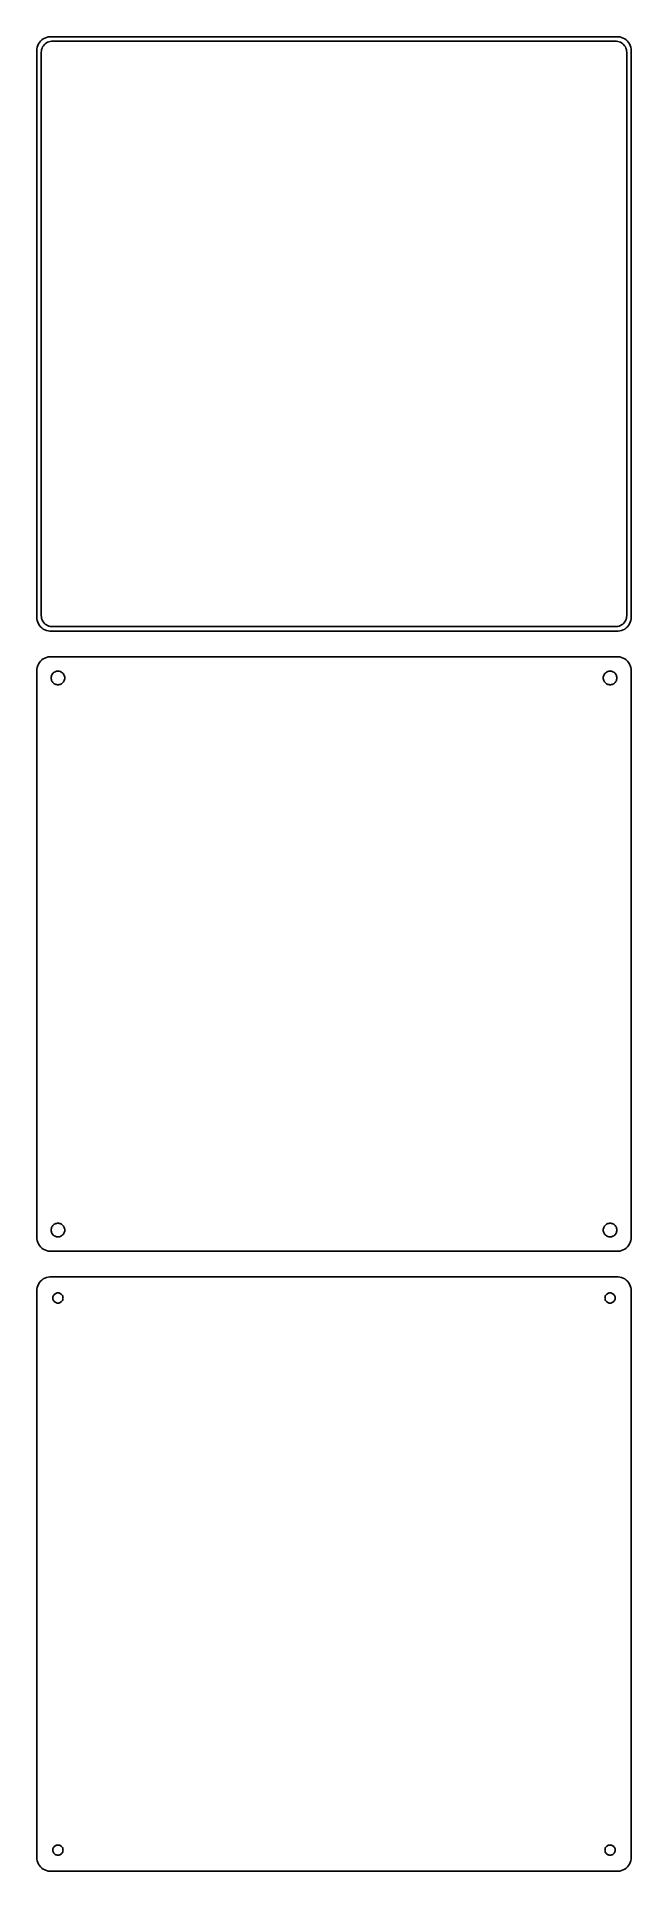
# Model space of a CAD drawing. Header units: metres. Extents: x -105 to 105, y 333 to 981.
import ezdxf

# ---------------------------------------------------------------- set-up
doc = ezdxf.new("R2010")
doc.units = ezdxf.units.M

msp = doc.modelspace()

# ---------------------------------------------------------------- linework, layer by layer
for p, q in [((-104.045, 978.939), (-104.382, 978.409)), ((-103.645, 979.423), (-104.045, 978.939)), ((-103.187, 979.853), (-103.645, 979.423)), ((-102.679, 980.222), (-103.187, 979.853)), ((-102.129, 980.524), (-102.679, 980.222)), ((-102.323, 978.151), (-101.969, 978.484)), ((-101.545, 980.755), (-102.129, 980.524)), ((-101.969, 978.484), (-101.575, 978.77)), ((-101.575, 978.77), (-101.149, 979.004)), ((-100.937, 980.911), (-101.545, 980.755)), ((-101.149, 979.004), (-100.697, 979.183)), ((-100.314, 980.99), (-100.937, 980.911)), ((-100.697, 979.183), (-100.226, 979.304)), ((100.314, 980.99), (-100.314, 980.99)), ((-100.226, 979.304), (-99.7432, 979.365)), ((-99.7432, 979.365), (99.7432, 979.365)), ((99.7432, 979.365), (100.226, 979.304)), ((100.226, 979.304), (100.697, 979.183)), ((100.937, 980.911), (100.314, 980.99)), ((100.697, 979.183), (101.149, 979.004)), ((101.545, 980.755), (100.937, 980.911)), ((101.149, 979.004), (101.575, 978.77)), ((102.129, 980.524), (101.545, 980.755)), ((101.575, 978.77), (101.969, 978.484)), ((101.969, 978.484), (102.323, 978.151)), ((102.679, 980.222), (102.129, 980.524)), ((103.187, 979.853), (102.679, 980.222)), ((103.645, 979.423), (103.187, 979.853)), ((104.045, 978.939), (103.645, 979.423)), ((104.382, 978.409), (104.045, 978.939)), ((-104.961, 976.627), (-105, 976)), ((-105, 976), (-105, 776)), ((-104.843, 977.243), (-104.961, 976.627)), ((-104.649, 977.841), (-104.843, 977.243)), ((-104.382, 978.409), (-104.649, 977.841)), ((-103.373, 975.5), (-103.342, 975.985)), ((-103.373, 776.5), (-103.373, 975.5)), ((-103.342, 975.985), (-103.251, 976.463)), ((-103.251, 976.463), (-103.101, 976.926)), ((-103.101, 976.926), (-102.894, 977.366)), ((-102.894, 977.366), (-102.633, 977.776)), ((-102.633, 977.776), (-102.323, 978.151)), ((102.323, 978.151), (102.633, 977.776)), ((102.633, 977.776), (102.894, 977.366)), ((102.894, 977.366), (103.101, 976.926)), ((103.101, 976.926), (103.251, 976.463)), ((103.251, 976.463), (103.342, 975.985)), ((103.342, 975.985), (103.373, 975.5)), ((103.373, 975.5), (103.373, 776.5)), ((104.649, 977.841), (104.382, 978.409)), ((104.843, 977.243), (104.649, 977.841)), ((104.961, 976.627), (104.843, 977.243)), ((105, 976), (104.961, 976.627)), ((105, 776), (105, 976)), ((-105, 776), (-104.961, 775.373)), ((-104.961, 775.373), (-104.843, 774.757)), ((-104.843, 774.757), (-104.649, 774.159)), ((-104.649, 774.159), (-104.382, 773.591)), ((-104.382, 773.591), (-104.045, 773.061)), ((-104.045, 773.061), (-103.645, 772.577)), ((-103.645, 772.577), (-103.187, 772.147)), ((-103.342, 776.015), (-103.373, 776.5)), ((-103.251, 775.537), (-103.342, 776.015)), ((-103.101, 775.074), (-103.251, 775.537)), ((-103.187, 772.147), (-102.679, 771.778)), ((-102.894, 774.634), (-103.101, 775.074)), ((-102.633, 774.224), (-102.894, 774.634)), ((-102.679, 771.778), (-102.129, 771.476)), ((-102.323, 773.849), (-102.633, 774.224)), ((-101.969, 773.516), (-102.323, 773.849)), ((-102.129, 771.476), (-101.545, 771.245)), ((-101.575, 773.23), (-101.969, 773.516)), ((-101.149, 772.996), (-101.575, 773.23)), ((-101.545, 771.245), (-100.937, 771.089)), ((-100.697, 772.817), (-101.149, 772.996)), ((-100.226, 772.696), (-100.697, 772.817)), ((-99.7432, 772.635), (-100.226, 772.696)), ((99.7432, 772.635), (-99.7432, 772.635)), ((100.226, 772.696), (99.7432, 772.635)), ((100.697, 772.817), (100.226, 772.696)), ((101.149, 772.996), (100.697, 772.817)), ((100.937, 771.089), (101.545, 771.245)), ((101.575, 773.23), (101.149, 772.996)), ((101.545, 771.245), (102.129, 771.476)), ((101.969, 773.516), (101.575, 773.23)), ((102.323, 773.849), (101.969, 773.516)), ((102.129, 771.476), (102.679, 771.778)), ((102.633, 774.224), (102.323, 773.849)), ((102.894, 774.634), (102.633, 774.224)), ((102.679, 771.778), (103.187, 772.147)), ((103.101, 775.074), (102.894, 774.634)), ((103.251, 775.537), (103.101, 775.074)), ((103.187, 772.147), (103.645, 772.577)), ((103.342, 776.015), (103.251, 775.537)), ((103.373, 776.5), (103.342, 776.015)), ((103.645, 772.577), (104.045, 773.061)), ((104.045, 773.061), (104.382, 773.591)), ((104.382, 773.591), (104.649, 774.159)), ((104.649, 774.159), (104.843, 774.757)), ((104.843, 774.757), (104.961, 775.373)), ((104.961, 775.373), (105, 776)), ((-100.937, 771.089), (-100.314, 771.01)), ((-100.314, 771.01), (100.314, 771.01)), ((100.314, 771.01), (100.937, 771.089)), ((-104.843, 758.243), (-104.961, 757.627)), ((-104.649, 758.841), (-104.843, 758.243)), ((-104.382, 759.409), (-104.649, 758.841)), ((-104.045, 759.939), (-104.382, 759.409)), ((-103.645, 760.423), (-104.045, 759.939)), ((-103.187, 760.853), (-103.645, 760.423)), ((-102.679, 761.222), (-103.187, 760.853)), ((-102.129, 761.524), (-102.679, 761.222)), ((-101.545, 761.755), (-102.129, 761.524)), ((-100.937, 761.911), (-101.545, 761.755)), ((-100.314, 761.99), (-100.937, 761.911)), ((100.314, 761.99), (-100.314, 761.99)), ((100.937, 761.911), (100.314, 761.99)), ((101.545, 761.755), (100.937, 761.911)), ((102.129, 761.524), (101.545, 761.755)), ((102.679, 761.222), (102.129, 761.524)), ((103.187, 760.853), (102.679, 761.222)), ((103.645, 760.423), (103.187, 760.853)), ((104.045, 759.939), (103.645, 760.423)), ((104.382, 759.409), (104.045, 759.939)), ((104.649, 758.841), (104.382, 759.409)), ((104.843, 758.243), (104.649, 758.841)), ((104.961, 757.627), (104.843, 758.243)), ((-104.961, 757.627), (-105, 757)), ((-105, 757), (-105, 557)), ((-99.9, 754.5), (-99.8811, 754.801)), ((-99.8811, 754.199), (-99.9, 754.5)), ((-99.8811, 754.801), (-99.8246, 755.097)), ((-99.8246, 753.903), (-99.8811, 754.199)), ((-99.8246, 755.097), (-99.7315, 755.383)), ((-99.7315, 753.617), (-99.8246, 753.903)), ((-99.7315, 755.383), (-99.6031, 755.656)), ((-99.6031, 753.344), (-99.7315, 753.617)), ((-99.6031, 755.656), (-99.4416, 755.911)), ((-99.4416, 753.089), (-99.6031, 753.344)), ((-99.4416, 755.911), (-99.2495, 756.143)), ((-99.2495, 752.857), (-99.4416, 753.089)), ((-99.2495, 756.143), (-99.0298, 756.349)), ((-99.0298, 752.651), (-99.2495, 752.857)), ((-99.0298, 756.349), (-98.786, 756.526)), ((-98.786, 752.474), (-99.0298, 752.651)), ((-98.786, 756.526), (-98.5219, 756.672)), ((-98.5219, 752.328), (-98.786, 752.474)), ((-98.5219, 756.672), (-98.2416, 756.783)), ((-98.2416, 752.217), (-98.5219, 752.328)), ((-98.2416, 756.783), (-97.9497, 756.857)), ((-97.9497, 752.143), (-98.2416, 752.217)), ((-97.9497, 756.857), (-97.6507, 756.895)), ((-97.6507, 752.105), (-97.9497, 752.143)), ((-97.6507, 756.895), (-97.3493, 756.895)), ((-97.3493, 752.105), (-97.6507, 752.105)), ((-97.3493, 756.895), (-97.0503, 756.857)), ((-97.0503, 752.143), (-97.3493, 752.105)), ((-97.0503, 756.857), (-96.7584, 756.783)), ((-96.7584, 752.217), (-97.0503, 752.143)), ((-96.7584, 756.783), (-96.4781, 756.672)), ((-96.4781, 752.328), (-96.7584, 752.217)), ((-96.4781, 756.672), (-96.214, 756.526)), ((-96.214, 752.474), (-96.4781, 752.328)), ((-96.214, 756.526), (-95.9702, 756.349)), ((-95.9702, 752.651), (-96.214, 752.474)), ((-95.9702, 756.349), (-95.7505, 756.143)), ((-95.7505, 752.857), (-95.9702, 752.651)), ((-95.7505, 756.143), (-95.5583, 755.911)), ((-95.5583, 753.089), (-95.7505, 752.857)), ((-95.5583, 755.911), (-95.3969, 755.656)), ((-95.3969, 753.344), (-95.5583, 753.089)), ((-95.3969, 755.656), (-95.2685, 755.383)), ((-95.2685, 753.617), (-95.3969, 753.344)), ((-95.2685, 755.383), (-95.1754, 755.097)), ((-95.1754, 753.903), (-95.2685, 753.617)), ((-95.1754, 755.097), (-95.1189, 754.801)), ((-95.1189, 754.199), (-95.1754, 753.903)), ((-95.1189, 754.801), (-95.1, 754.5)), ((-95.1, 754.5), (-95.1189, 754.199)), ((95.1, 754.5), (95.1189, 754.801)), ((95.1189, 754.199), (95.1, 754.5)), ((95.1189, 754.801), (95.1754, 755.097)), ((95.1754, 753.903), (95.1189, 754.199)), ((95.1754, 755.097), (95.2685, 755.383)), ((95.2685, 753.617), (95.1754, 753.903)), ((95.2685, 755.383), (95.3969, 755.656)), ((95.3969, 753.344), (95.2685, 753.617)), ((95.3969, 755.656), (95.5583, 755.911)), ((95.5583, 753.089), (95.3969, 753.344)), ((95.5583, 755.911), (95.7505, 756.143)), ((95.7505, 752.857), (95.5583, 753.089)), ((95.7505, 756.143), (95.9702, 756.349)), ((95.9702, 752.651), (95.7505, 752.857)), ((95.9702, 756.349), (96.214, 756.526)), ((96.214, 752.474), (95.9702, 752.651)), ((96.214, 756.526), (96.4781, 756.672)), ((96.4781, 752.328), (96.214, 752.474)), ((96.4781, 756.672), (96.7584, 756.783)), ((96.7584, 752.217), (96.4781, 752.328)), ((96.7584, 756.783), (97.0503, 756.857)), ((97.0503, 752.143), (96.7584, 752.217)), ((97.0503, 756.857), (97.3493, 756.895)), ((97.3493, 752.105), (97.0503, 752.143)), ((97.3493, 756.895), (97.6507, 756.895)), ((97.6507, 752.105), (97.3493, 752.105)), ((97.6507, 756.895), (97.9497, 756.857)), ((97.9497, 752.143), (97.6507, 752.105)), ((97.9497, 756.857), (98.2416, 756.783)), ((98.2416, 752.217), (97.9497, 752.143)), ((98.2416, 756.783), (98.5219, 756.672)), ((98.5219, 752.328), (98.2416, 752.217)), ((98.5219, 756.672), (98.786, 756.526)), ((98.786, 752.474), (98.5219, 752.328)), ((98.786, 756.526), (99.0298, 756.349)), ((99.0298, 752.651), (98.786, 752.474)), ((99.0298, 756.349), (99.2495, 756.143)), ((99.2495, 752.857), (99.0298, 752.651)), ((99.2495, 756.143), (99.4416, 755.911)), ((99.4416, 753.089), (99.2495, 752.857)), ((99.4416, 755.911), (99.6031, 755.656)), ((99.6031, 753.344), (99.4416, 753.089)), ((99.6031, 755.656), (99.7315, 755.383)), ((99.7315, 753.617), (99.6031, 753.344)), ((99.7315, 755.383), (99.8246, 755.097)), ((99.8246, 753.903), (99.7315, 753.617)), ((99.8246, 755.097), (99.8811, 754.801)), ((99.8811, 754.199), (99.8246, 753.903)), ((99.8811, 754.801), (99.9, 754.5)), ((99.9, 754.5), (99.8811, 754.199)), ((105, 757), (104.961, 757.627)), ((105, 557), (105, 757)), ((-99.9, 559.5), (-99.8811, 559.801)), ((-99.8811, 559.199), (-99.9, 559.5)), ((-99.8811, 559.801), (-99.8246, 560.097)), ((-99.8246, 558.903), (-99.8811, 559.199)), ((-99.8246, 560.097), (-99.7315, 560.383)), ((-99.7315, 558.617), (-99.8246, 558.903)), ((-99.7315, 560.383), (-99.6031, 560.656)), ((-99.6031, 558.344), (-99.7315, 558.617)), ((-99.6031, 560.656), (-99.4416, 560.911)), ((-99.4416, 558.089), (-99.6031, 558.344)), ((-99.4416, 560.911), (-99.2495, 561.143)), ((-99.2495, 557.857), (-99.4416, 558.089)), ((-99.2495, 561.143), (-99.0298, 561.349)), ((-99.0298, 557.651), (-99.2495, 557.857)), ((-99.0298, 561.349), (-98.786, 561.526)), ((-98.786, 557.474), (-99.0298, 557.651)), ((-98.786, 561.526), (-98.5219, 561.672)), ((-98.5219, 557.328), (-98.786, 557.474)), ((-98.5219, 561.672), (-98.2416, 561.783)), ((-98.2416, 557.217), (-98.5219, 557.328)), ((-98.2416, 561.783), (-97.9497, 561.857)), ((-97.9497, 561.857), (-97.6507, 561.895)), ((-97.6507, 561.895), (-97.3493, 561.895)), ((-97.3493, 561.895), (-97.0503, 561.857)), ((-97.0503, 561.857), (-96.7584, 561.783)), ((-96.7584, 561.783), (-96.4781, 561.672)), ((-96.4781, 557.328), (-96.7584, 557.217)), ((-96.4781, 561.672), (-96.214, 561.526)), ((-96.214, 557.474), (-96.4781, 557.328)), ((-96.214, 561.526), (-95.9702, 561.349)), ((-95.9702, 557.651), (-96.214, 557.474)), ((-95.9702, 561.349), (-95.7505, 561.143)), ((-95.7505, 557.857), (-95.9702, 557.651)), ((-95.7505, 561.143), (-95.5583, 560.911)), ((-95.5583, 558.089), (-95.7505, 557.857)), ((-95.5583, 560.911), (-95.3969, 560.656)), ((-95.3969, 558.344), (-95.5583, 558.089)), ((-95.3969, 560.656), (-95.2685, 560.383)), ((-95.2685, 558.617), (-95.3969, 558.344)), ((-95.2685, 560.383), (-95.1754, 560.097)), ((-95.1754, 558.903), (-95.2685, 558.617)), ((-95.1754, 560.097), (-95.1189, 559.801)), ((-95.1189, 559.199), (-95.1754, 558.903)), ((-95.1189, 559.801), (-95.1, 559.5)), ((-95.1, 559.5), (-95.1189, 559.199)), ((95.1, 559.5), (95.1189, 559.801)), ((95.1189, 559.199), (95.1, 559.5)), ((95.1189, 559.801), (95.1754, 560.097)), ((95.1754, 558.903), (95.1189, 559.199)), ((95.1754, 560.097), (95.2685, 560.383)), ((95.2685, 558.617), (95.1754, 558.903)), ((95.2685, 560.383), (95.3969, 560.656)), ((95.3969, 558.344), (95.2685, 558.617)), ((95.3969, 560.656), (95.5583, 560.911)), ((95.5583, 558.089), (95.3969, 558.344)), ((95.5583, 560.911), (95.7505, 561.143)), ((95.7505, 557.857), (95.5583, 558.089)), ((95.7505, 561.143), (95.9702, 561.349)), ((95.9702, 557.651), (95.7505, 557.857)), ((95.9702, 561.349), (96.214, 561.526)), ((96.214, 557.474), (95.9702, 557.651)), ((96.214, 561.526), (96.4781, 561.672)), ((96.4781, 557.328), (96.214, 557.474)), ((96.4781, 561.672), (96.7584, 561.783)), ((96.7584, 557.217), (96.4781, 557.328)), ((96.7584, 561.783), (97.0503, 561.857)), ((97.0503, 561.857), (97.3493, 561.895)), ((97.3493, 561.895), (97.6507, 561.895)), ((97.6507, 561.895), (97.9497, 561.857)), ((97.9497, 561.857), (98.2416, 561.783)), ((98.2416, 561.783), (98.5219, 561.672)), ((98.5219, 557.328), (98.2416, 557.217)), ((98.5219, 561.672), (98.786, 561.526)), ((98.786, 557.474), (98.5219, 557.328)), ((98.786, 561.526), (99.0298, 561.349)), ((99.0298, 557.651), (98.786, 557.474)), ((99.0298, 561.349), (99.2495, 561.143)), ((99.2495, 557.857), (99.0298, 557.651)), ((99.2495, 561.143), (99.4416, 560.911)), ((99.4416, 558.089), (99.2495, 557.857)), ((99.4416, 560.911), (99.6031, 560.656)), ((99.6031, 558.344), (99.4416, 558.089)), ((99.6031, 560.656), (99.7315, 560.383)), ((99.7315, 558.617), (99.6031, 558.344)), ((99.7315, 560.383), (99.8246, 560.097)), ((99.8246, 558.903), (99.7315, 558.617)), ((99.8246, 560.097), (99.8811, 559.801)), ((99.8811, 559.199), (99.8246, 558.903)), ((99.8811, 559.801), (99.9, 559.5)), ((99.9, 559.5), (99.8811, 559.199)), ((-105, 557), (-104.961, 556.373)), ((-104.961, 556.373), (-104.843, 555.757)), ((-104.843, 555.757), (-104.649, 555.159)), ((-104.649, 555.159), (-104.382, 554.591)), ((-104.382, 554.591), (-104.045, 554.061)), ((-104.045, 554.061), (-103.645, 553.577)), ((-103.645, 553.577), (-103.187, 553.147)), ((-103.187, 553.147), (-102.679, 552.778)), ((-102.679, 552.778), (-102.129, 552.476)), ((-102.129, 552.476), (-101.545, 552.245)), ((-101.545, 552.245), (-100.937, 552.089)), ((-100.937, 552.089), (-100.314, 552.01)), ((-100.314, 552.01), (100.314, 552.01)), ((-97.9497, 557.143), (-98.2416, 557.217)), ((-97.6507, 557.105), (-97.9497, 557.143)), ((-97.3493, 557.105), (-97.6507, 557.105)), ((-97.0503, 557.143), (-97.3493, 557.105)), ((-96.7584, 557.217), (-97.0503, 557.143)), ((97.0503, 557.143), (96.7584, 557.217)), ((97.3493, 557.105), (97.0503, 557.143)), ((97.6507, 557.105), (97.3493, 557.105)), ((97.9497, 557.143), (97.6507, 557.105)), ((98.2416, 557.217), (97.9497, 557.143)), ((100.314, 552.01), (100.937, 552.089)), ((100.937, 552.089), (101.545, 552.245)), ((101.545, 552.245), (102.129, 552.476)), ((102.129, 552.476), (102.679, 552.778)), ((102.679, 552.778), (103.187, 553.147)), ((103.187, 553.147), (103.645, 553.577)), ((103.645, 553.577), (104.045, 554.061)), ((104.045, 554.061), (104.382, 554.591)), ((104.382, 554.591), (104.649, 555.159)), ((104.649, 555.159), (104.843, 555.757)), ((104.843, 555.757), (104.961, 556.373)), ((104.961, 556.373), (105, 557)), ((-104.961, 538.627), (-105, 538)), ((-105, 538), (-105, 338)), ((-104.843, 539.243), (-104.961, 538.627)), ((-104.649, 539.841), (-104.843, 539.243)), ((-104.382, 540.409), (-104.649, 539.841)), ((-104.045, 540.939), (-104.382, 540.409)), ((-103.645, 541.423), (-104.045, 540.939)), ((-103.187, 541.853), (-103.645, 541.423)), ((-102.679, 542.222), (-103.187, 541.853)), ((-102.129, 542.524), (-102.679, 542.222)), ((-101.545, 542.755), (-102.129, 542.524)), ((-100.937, 542.911), (-101.545, 542.755)), ((-100.314, 542.99), (-100.937, 542.911)), ((100.314, 542.99), (-100.314, 542.99)), ((100.937, 542.911), (100.314, 542.99)), ((101.545, 542.755), (100.937, 542.911)), ((102.129, 542.524), (101.545, 542.755)), ((102.679, 542.222), (102.129, 542.524)), ((103.187, 541.853), (102.679, 542.222)), ((103.645, 541.423), (103.187, 541.853)), ((104.045, 540.939), (103.645, 541.423)), ((104.382, 540.409), (104.045, 540.939)), ((104.649, 539.841), (104.382, 540.409)), ((104.843, 539.243), (104.649, 539.841)), ((104.961, 538.627), (104.843, 539.243)), ((105, 538), (104.961, 538.627)), ((105, 338), (105, 538)), ((-99.3, 535.5), (-99.2858, 535.726)), ((-99.2858, 535.274), (-99.3, 535.5)), ((-99.2858, 535.726), (-99.2434, 535.948)), ((-99.2434, 535.052), (-99.2858, 535.274)), ((-99.2434, 535.948), (-99.1736, 536.163)), ((-99.1736, 534.837), (-99.2434, 535.052)), ((-99.1736, 536.163), (-99.0773, 536.367)), ((-99.0773, 534.633), (-99.1736, 534.837)), ((-99.0773, 536.367), (-98.9562, 536.558)), ((-98.9562, 534.442), (-99.0773, 534.633)), ((-98.9562, 536.558), (-98.8121, 536.732)), ((-98.8121, 534.268), (-98.9562, 534.442)), ((-98.8121, 536.732), (-98.6474, 536.887)), ((-98.6474, 534.113), (-98.8121, 534.268)), ((-98.6474, 536.887), (-98.4645, 537.02)), ((-98.4645, 533.98), (-98.6474, 534.113)), ((-98.4645, 537.02), (-98.2664, 537.129)), ((-98.2664, 533.871), (-98.4645, 533.98)), ((-98.2664, 537.129), (-98.0562, 537.212)), ((-98.0562, 533.788), (-98.2664, 533.871)), ((-98.0562, 537.212), (-97.8373, 537.268)), ((-97.8373, 533.732), (-98.0562, 533.788)), ((-97.8373, 537.268), (-97.613, 537.296)), ((-97.613, 533.704), (-97.8373, 533.732)), ((-97.613, 537.296), (-97.387, 537.296)), ((-97.387, 533.704), (-97.613, 533.704)), ((-97.387, 537.296), (-97.1627, 537.268)), ((-97.1627, 533.732), (-97.387, 533.704)), ((-97.1627, 537.268), (-96.9438, 537.212)), ((-96.9438, 533.788), (-97.1627, 533.732)), ((-96.9438, 537.212), (-96.7336, 537.129)), ((-96.7336, 533.871), (-96.9438, 533.788)), ((-96.7336, 537.129), (-96.5355, 537.02)), ((-96.5355, 533.98), (-96.7336, 533.871)), ((-96.5355, 537.02), (-96.3526, 536.887)), ((-96.3526, 534.113), (-96.5355, 533.98)), ((-96.3526, 536.887), (-96.1879, 536.732)), ((-96.1879, 534.268), (-96.3526, 534.113)), ((-96.1879, 536.732), (-96.0438, 536.558)), ((-96.0438, 534.442), (-96.1879, 534.268)), ((-96.0438, 536.558), (-95.9226, 536.367)), ((-95.9226, 534.633), (-96.0438, 534.442)), ((-95.9226, 536.367), (-95.8264, 536.163)), ((-95.8264, 534.837), (-95.9226, 534.633)), ((-95.8264, 536.163), (-95.7565, 535.948)), ((-95.7565, 535.052), (-95.8264, 534.837)), ((-95.7565, 535.948), (-95.7142, 535.726)), ((-95.7142, 535.274), (-95.7565, 535.052)), ((-95.7142, 535.726), (-95.7, 535.5)), ((-95.7, 535.5), (-95.7142, 535.274)), ((95.7, 535.5), (95.7142, 535.726)), ((95.7142, 535.274), (95.7, 535.5)), ((95.7142, 535.726), (95.7565, 535.948)), ((95.7565, 535.052), (95.7142, 535.274)), ((95.7565, 535.948), (95.8264, 536.163)), ((95.8264, 534.837), (95.7565, 535.052)), ((95.8264, 536.163), (95.9226, 536.367)), ((95.9226, 534.633), (95.8264, 534.837)), ((95.9226, 536.367), (96.0438, 536.558)), ((96.0438, 534.442), (95.9226, 534.633)), ((96.0438, 536.558), (96.1879, 536.732)), ((96.1879, 534.268), (96.0438, 534.442)), ((96.1879, 536.732), (96.3526, 536.887)), ((96.3526, 534.113), (96.1879, 534.268)), ((96.3526, 536.887), (96.5355, 537.02)), ((96.5355, 533.98), (96.3526, 534.113)), ((96.5355, 537.02), (96.7336, 537.129)), ((96.7336, 533.871), (96.5355, 533.98)), ((96.7336, 537.129), (96.9438, 537.212)), ((96.9438, 533.788), (96.7336, 533.871)), ((96.9438, 537.212), (97.1627, 537.268)), ((97.1627, 533.732), (96.9438, 533.788)), ((97.1627, 537.268), (97.387, 537.296)), ((97.387, 533.704), (97.1627, 533.732)), ((97.387, 537.296), (97.613, 537.296)), ((97.613, 533.704), (97.387, 533.704)), ((97.613, 537.296), (97.8373, 537.268)), ((97.8373, 533.732), (97.613, 533.704)), ((97.8373, 537.268), (98.0562, 537.212)), ((98.0562, 533.788), (97.8373, 533.732)), ((98.0562, 537.212), (98.2664, 537.129)), ((98.2664, 533.871), (98.0562, 533.788)), ((98.2664, 537.129), (98.4645, 537.02)), ((98.4645, 533.98), (98.2664, 533.871)), ((98.4645, 537.02), (98.6474, 536.887)), ((98.6474, 534.113), (98.4645, 533.98)), ((98.6474, 536.887), (98.8121, 536.732)), ((98.8121, 534.268), (98.6474, 534.113)), ((98.8121, 536.732), (98.9562, 536.558)), ((98.9562, 534.442), (98.8121, 534.268)), ((98.9562, 536.558), (99.0773, 536.367)), ((99.0773, 534.633), (98.9562, 534.442)), ((99.0773, 536.367), (99.1736, 536.163)), ((99.1736, 534.837), (99.0773, 534.633)), ((99.1736, 536.163), (99.2434, 535.948)), ((99.2434, 535.052), (99.1736, 534.837)), ((99.2434, 535.948), (99.2858, 535.726)), ((99.2858, 535.274), (99.2434, 535.052)), ((99.2858, 535.726), (99.3, 535.5)), ((99.3, 535.5), (99.2858, 535.274)), ((-105, 338), (-104.961, 337.373)), ((-104.961, 337.373), (-104.843, 336.757)), ((-99.3, 340.5), (-99.2858, 340.726)), ((-99.2858, 340.274), (-99.3, 340.5)), ((-99.2858, 340.726), (-99.2434, 340.948)), ((-99.2434, 340.052), (-99.2858, 340.274)), ((-99.2434, 340.948), (-99.1736, 341.163)), ((-99.1736, 339.837), (-99.2434, 340.052)), ((-99.1736, 341.163), (-99.0773, 341.367)), ((-99.0773, 339.633), (-99.1736, 339.837)), ((-99.0773, 341.367), (-98.9562, 341.558)), ((-98.9562, 339.442), (-99.0773, 339.633)), ((-98.9562, 341.558), (-98.8121, 341.732)), ((-98.8121, 339.268), (-98.9562, 339.442)), ((-98.8121, 341.732), (-98.6474, 341.887)), ((-98.6474, 339.113), (-98.8121, 339.268)), ((-98.6474, 341.887), (-98.4645, 342.02)), ((-98.4645, 338.98), (-98.6474, 339.113)), ((-98.4645, 342.02), (-98.2664, 342.129)), ((-98.2664, 338.871), (-98.4645, 338.98)), ((-98.2664, 342.129), (-98.0562, 342.212)), ((-98.0562, 338.788), (-98.2664, 338.871)), ((-98.0562, 342.212), (-97.8373, 342.268)), ((-97.8373, 338.732), (-98.0562, 338.788)), ((-97.8373, 342.268), (-97.613, 342.296)), ((-97.613, 338.704), (-97.8373, 338.732)), ((-97.613, 342.296), (-97.387, 342.296)), ((-97.387, 338.704), (-97.613, 338.704)), ((-97.387, 342.296), (-97.1627, 342.268)), ((-97.1627, 338.732), (-97.387, 338.704)), ((-97.1627, 342.268), (-96.9438, 342.212)), ((-96.9438, 338.788), (-97.1627, 338.732)), ((-96.9438, 342.212), (-96.7336, 342.129)), ((-96.7336, 338.871), (-96.9438, 338.788)), ((-96.7336, 342.129), (-96.5355, 342.02)), ((-96.5355, 338.98), (-96.7336, 338.871)), ((-96.5355, 342.02), (-96.3526, 341.887)), ((-96.3526, 339.113), (-96.5355, 338.98)), ((-96.3526, 341.887), (-96.1879, 341.732)), ((-96.1879, 339.268), (-96.3526, 339.113)), ((-96.1879, 341.732), (-96.0438, 341.558)), ((-96.0438, 339.442), (-96.1879, 339.268)), ((-96.0438, 341.558), (-95.9226, 341.367)), ((-95.9226, 339.633), (-96.0438, 339.442)), ((-95.9226, 341.367), (-95.8264, 341.163)), ((-95.8264, 339.837), (-95.9226, 339.633)), ((-95.8264, 341.163), (-95.7565, 340.948)), ((-95.7565, 340.052), (-95.8264, 339.837)), ((-95.7565, 340.948), (-95.7142, 340.726)), ((-95.7142, 340.274), (-95.7565, 340.052)), ((-95.7142, 340.726), (-95.7, 340.5)), ((-95.7, 340.5), (-95.7142, 340.274)), ((95.7, 340.5), (95.7142, 340.726)), ((95.7142, 340.274), (95.7, 340.5)), ((95.7142, 340.726), (95.7565, 340.948)), ((95.7565, 340.052), (95.7142, 340.274)), ((95.7565, 340.948), (95.8264, 341.163)), ((95.8264, 339.837), (95.7565, 340.052)), ((95.8264, 341.163), (95.9226, 341.367)), ((95.9226, 339.633), (95.8264, 339.837)), ((95.9226, 341.367), (96.0438, 341.558)), ((96.0438, 339.442), (95.9226, 339.633)), ((96.0438, 341.558), (96.1879, 341.732)), ((96.1879, 339.268), (96.0438, 339.442)), ((96.1879, 341.732), (96.3526, 341.887)), ((96.3526, 339.113), (96.1879, 339.268)), ((96.3526, 341.887), (96.5355, 342.02)), ((96.5355, 338.98), (96.3526, 339.113)), ((96.5355, 342.02), (96.7336, 342.129)), ((96.7336, 338.871), (96.5355, 338.98)), ((96.7336, 342.129), (96.9438, 342.212)), ((96.9438, 338.788), (96.7336, 338.871)), ((96.9438, 342.212), (97.1627, 342.268)), ((97.1627, 338.732), (96.9438, 338.788)), ((97.1627, 342.268), (97.387, 342.296)), ((97.387, 338.704), (97.1627, 338.732)), ((97.387, 342.296), (97.613, 342.296)), ((97.613, 338.704), (97.387, 338.704)), ((97.613, 342.296), (97.8373, 342.268)), ((97.8373, 338.732), (97.613, 338.704)), ((97.8373, 342.268), (98.0562, 342.212)), ((98.0562, 338.788), (97.8373, 338.732)), ((98.0562, 342.212), (98.2664, 342.129)), ((98.2664, 338.871), (98.0562, 338.788)), ((98.2664, 342.129), (98.4645, 342.02)), ((98.4645, 338.98), (98.2664, 338.871)), ((98.4645, 342.02), (98.6474, 341.887)), ((98.6474, 339.113), (98.4645, 338.98)), ((98.6474, 341.887), (98.8121, 341.732)), ((98.8121, 339.268), (98.6474, 339.113)), ((98.8121, 341.732), (98.9562, 341.558)), ((98.9562, 339.442), (98.8121, 339.268)), ((98.9562, 341.558), (99.0773, 341.367)), ((99.0773, 339.633), (98.9562, 339.442)), ((99.0773, 341.367), (99.1736, 341.163)), ((99.1736, 339.837), (99.0773, 339.633)), ((99.1736, 341.163), (99.2434, 340.948)), ((99.2434, 340.052), (99.1736, 339.837)), ((99.2434, 340.948), (99.2858, 340.726)), ((99.2858, 340.274), (99.2434, 340.052)), ((99.2858, 340.726), (99.3, 340.5)), ((99.3, 340.5), (99.2858, 340.274)), ((104.843, 336.757), (104.961, 337.373)), ((104.961, 337.373), (105, 338)), ((-104.843, 336.757), (-104.649, 336.159)), ((-104.649, 336.159), (-104.382, 335.591)), ((-104.382, 335.591), (-104.045, 335.061)), ((-104.045, 335.061), (-103.645, 334.577)), ((-103.645, 334.577), (-103.187, 334.147)), ((-103.187, 334.147), (-102.679, 333.778)), ((-102.679, 333.778), (-102.129, 333.476)), ((-102.129, 333.476), (-101.545, 333.245)), ((-101.545, 333.245), (-100.937, 333.089)), ((-100.937, 333.089), (-100.314, 333.01)), ((-100.314, 333.01), (100.314, 333.01)), ((100.314, 333.01), (100.937, 333.089)), ((100.937, 333.089), (101.545, 333.245)), ((101.545, 333.245), (102.129, 333.476)), ((102.129, 333.476), (102.679, 333.778)), ((102.679, 333.778), (103.187, 334.147)), ((103.187, 334.147), (103.645, 334.577)), ((103.645, 334.577), (104.045, 335.061)), ((104.045, 335.061), (104.382, 335.591)), ((104.382, 335.591), (104.649, 336.159)), ((104.649, 336.159), (104.843, 336.757))]:
    msp.add_line(p, q)

doc.saveas('drawing.dxf')
